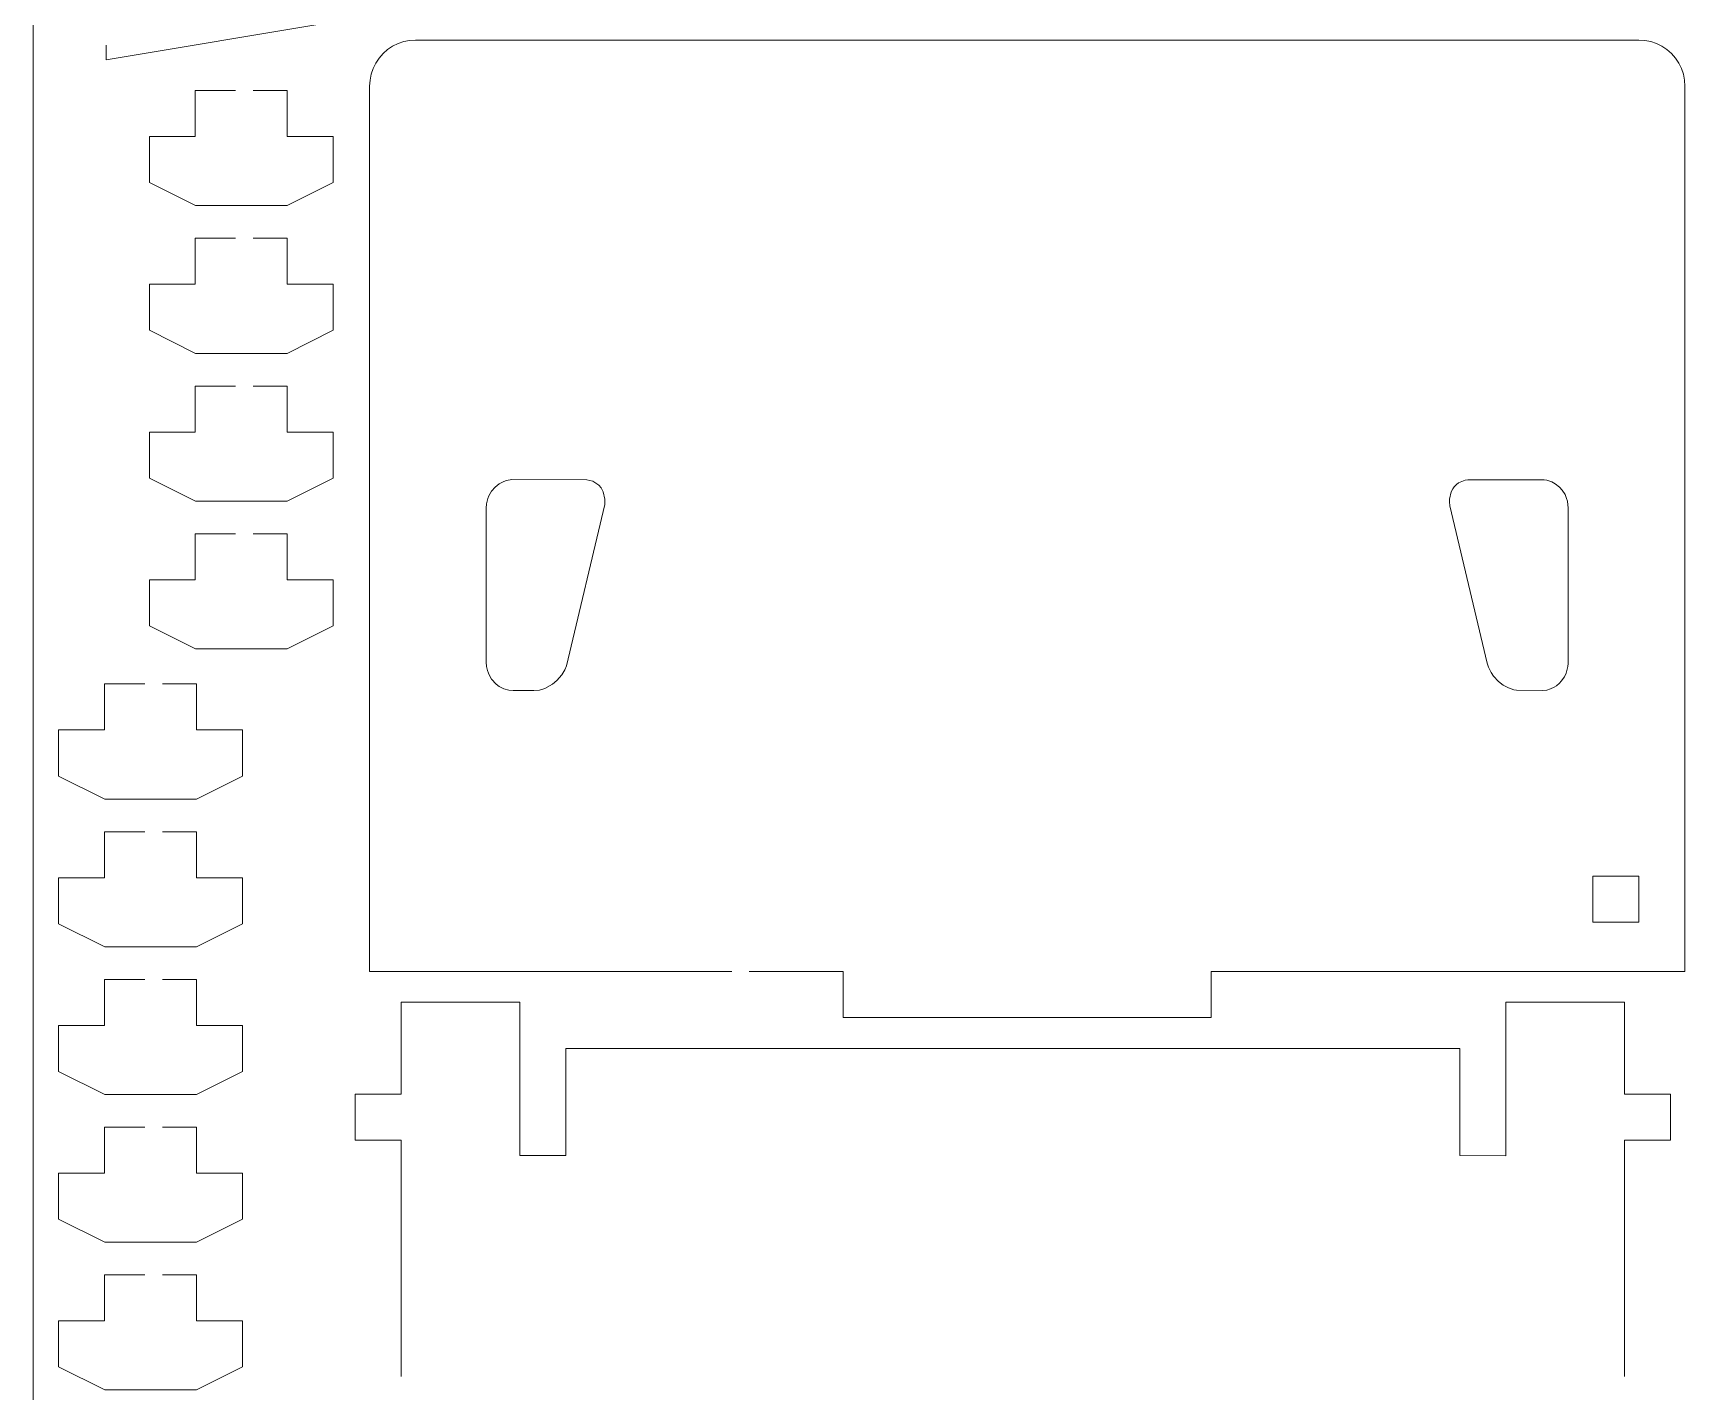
# Model space of a CAD drawing. Header units: centimetres. Extents: x -17.9 to 31.7, y -34.2 to -8.9.
# Drawn here: x -17.91 to -8.54, y -29.73 to -22.03 of the extents above; entities that cross this region are included whole.
import ezdxf

# ---------------------------------------------------------------- set-up
doc = ezdxf.new("R2010")
doc.units = ezdxf.units.CM
doc.header["$MEASUREMENT"] = 0
doc.layers.add('Layer 1', color=7, linetype='Continuous')

msp = doc.modelspace()

# ---------------------------------------------------------------- linework, layer by layer
at = {"layer": 'Layer 1', "color": 250, "lineweight": 20}
msp.add_open_spline([(-17.90561, -34.15394), (-17.90561, -34.15394), (-17.90561, -8.92394), (-17.90561, -8.92394)], degree=3, dxfattribs=at)
at = {"layer": 'Layer 1', "color": 250, "lineweight": 9}
for points, knots in [([(-17.4904, -22.09334), (-17.4904, -22.09334), (-17.4904, -22.17782), (-17.4904, -22.17782), (-17.4904, -22.17782), (-17.4904, -22.17782), (-12.34835, -21.31704), (-12.34835, -21.31704), (-12.34835, -21.31704), (-12.34835, -21.31704), (-12.34835, -20.98518), (-12.34835, -20.98518), (-12.34835, -20.98518), (-12.34835, -20.98518), (-12.34835, -20.81254), (-12.34835, -20.81254), (-12.34835, -20.81254), (-12.34835, -20.81254), (-12.34835, -18.28768), (-12.34835, -18.28768), (-12.34835, -18.28768), (-12.34835, -18.28768), (-12.34835, -18.11471), (-12.34835, -18.11471), (-12.34835, -18.11471), (-12.34835, -18.11471), (-12.34835, -17.78148), (-12.34835, -17.78148)], [0, 0, 0, 0, 0.125, 0.125, 0.125, 0.125, 0.25, 0.25, 0.25, 0.25, 0.375, 0.375, 0.375, 0.375, 0.5, 0.5, 0.5, 0.5, 0.625, 0.625, 0.625, 0.625, 0.75, 0.75, 0.75, 0.75, 1, 1, 1, 1]), ([(-13.84329, -27.34787), (-13.84329, -27.34787), (-13.31077, -27.34787), (-13.31077, -27.34787), (-13.31077, -27.34787), (-13.31077, -27.34787), (-13.31077, -27.60916), (-13.31077, -27.60916), (-13.31077, -27.60916), (-13.31077, -27.60916), (-11.22289, -27.60916), (-11.22289, -27.60916), (-11.22289, -27.60916), (-11.22289, -27.60916), (-11.22289, -27.34787), (-11.22289, -27.34787), (-11.22289, -27.34787), (-11.22289, -27.34787), (-8.53663, -27.34787), (-8.53663, -27.34787), (-8.53663, -27.34787), (-8.53663, -27.34787), (-8.53663, -22.32592), (-8.53663, -22.32592), (-8.53663, -22.32592), (-8.53663, -22.32592), (-8.53887, -22.29187), (-8.53887, -22.29187), (-8.53887, -22.29187), (-8.53887, -22.29187), (-8.54553, -22.2584), (-8.54553, -22.2584), (-8.54553, -22.2584), (-8.54553, -22.2584), (-8.55651, -22.22608), (-8.55651, -22.22608), (-8.55651, -22.22608), (-8.55651, -22.22608), (-8.57163, -22.19547), (-8.57163, -22.19547), (-8.57163, -22.19547), (-8.57163, -22.19547), (-8.5906, -22.16709), (-8.5906, -22.16709), (-8.5906, -22.16709), (-8.5906, -22.16709), (-8.61312, -22.14143), (-8.61312, -22.14143), (-8.61312, -22.14143), (-8.61312, -22.14143), (-8.63882, -22.11893), (-8.63882, -22.11893), (-8.63882, -22.11893), (-8.63882, -22.11893), (-8.66722, -22.09997), (-8.66722, -22.09997), (-8.66722, -22.09997), (-8.66722, -22.09997), (-8.69785, -22.08487), (-8.69785, -22.08487), (-8.69785, -22.08487), (-8.69785, -22.08487), (-8.73021, -22.0739), (-8.73021, -22.0739), (-8.73021, -22.0739), (-8.73021, -22.0739), (-8.76371, -22.06725), (-8.76371, -22.06725), (-8.76371, -22.06725), (-8.76371, -22.06725), (-8.7978, -22.06501), (-8.7978, -22.06501), (-8.7978, -22.06501), (-8.7978, -22.06501), (-15.73554, -22.06501), (-15.73554, -22.06501), (-15.73554, -22.06501), (-15.73554, -22.06501), (-15.76962, -22.06725), (-15.76962, -22.06725), (-15.76962, -22.06725), (-15.76962, -22.06725), (-15.80313, -22.0739), (-15.80313, -22.0739), (-15.80313, -22.0739), (-15.80313, -22.0739), (-15.83547, -22.08487), (-15.83547, -22.08487), (-15.83547, -22.08487), (-15.83547, -22.08487), (-15.86611, -22.09997), (-15.86611, -22.09997), (-15.86611, -22.09997), (-15.86611, -22.09997), (-15.89452, -22.11893), (-15.89452, -22.11893)], [0, 0, 0, 0, 0.04, 0.04, 0.04, 0.04, 0.08, 0.08, 0.08, 0.08, 0.12, 0.12, 0.12, 0.12, 0.16, 0.16, 0.16, 0.16, 0.2, 0.2, 0.2, 0.2, 0.24, 0.24, 0.24, 0.24, 0.28, 0.28, 0.28, 0.28, 0.32, 0.32, 0.32, 0.32, 0.36, 0.36, 0.36, 0.36, 0.4, 0.4, 0.4, 0.4, 0.44, 0.44, 0.44, 0.44, 0.48, 0.48, 0.48, 0.48, 0.52, 0.52, 0.52, 0.52, 0.56, 0.56, 0.56, 0.56, 0.6, 0.6, 0.6, 0.6, 0.64, 0.64, 0.64, 0.64, 0.68, 0.68, 0.68, 0.68, 0.72, 0.72, 0.72, 0.72, 0.76, 0.76, 0.76, 0.76, 0.8, 0.8, 0.8, 0.8, 0.84, 0.84, 0.84, 0.84, 0.88, 0.88, 0.88, 0.88, 0.92, 0.92, 0.92, 0.92, 1, 1, 1, 1]), ([(-15.89452, -22.11893), (-15.89452, -22.11893), (-15.9202, -22.14143), (-15.9202, -22.14143), (-15.9202, -22.14143), (-15.9202, -22.14143), (-15.94273, -22.16709), (-15.94273, -22.16709), (-15.94273, -22.16709), (-15.94273, -22.16709), (-15.96171, -22.19547), (-15.96171, -22.19547), (-15.96171, -22.19547), (-15.96171, -22.19547), (-15.97682, -22.22608), (-15.97682, -22.22608), (-15.97682, -22.22608), (-15.97682, -22.22608), (-15.9878, -22.2584), (-15.9878, -22.2584), (-15.9878, -22.2584), (-15.9878, -22.2584), (-15.99446, -22.29187), (-15.99446, -22.29187), (-15.99446, -22.29187), (-15.99446, -22.29187), (-15.9967, -22.32592), (-15.9967, -22.32592), (-15.9967, -22.32592), (-15.9967, -22.32592), (-15.9967, -27.34787), (-15.9967, -27.34787), (-15.9967, -27.34787), (-15.9967, -27.34787), (-13.94329, -27.34787), (-13.94329, -27.34787)], [0, 0, 0, 0, 0.1, 0.1, 0.1, 0.1, 0.2, 0.2, 0.2, 0.2, 0.3, 0.3, 0.3, 0.3, 0.4, 0.4, 0.4, 0.4, 0.5, 0.5, 0.5, 0.5, 0.6, 0.6, 0.6, 0.6, 0.7, 0.7, 0.7, 0.7, 0.8, 0.8, 0.8, 0.8, 1, 1, 1, 1]), ([(-16.75743, -22.3516), (-16.75743, -22.3516), (-16.98625, -22.3516), (-16.98625, -22.3516), (-16.98625, -22.3516), (-16.98625, -22.3516), (-16.98625, -22.61258), (-16.98625, -22.61258), (-16.98625, -22.61258), (-16.98625, -22.61258), (-17.24598, -22.61258), (-17.24598, -22.61258), (-17.24598, -22.61258), (-17.24598, -22.61258), (-17.24598, -22.87356), (-17.24598, -22.87356), (-17.24598, -22.87356), (-17.24598, -22.87356), (-16.98499, -23.00406), (-16.98499, -23.00406), (-16.98499, -23.00406), (-16.98499, -23.00406), (-16.46428, -23.00406), (-16.46428, -23.00406), (-16.46428, -23.00406), (-16.46428, -23.00406), (-16.2033, -22.87356), (-16.2033, -22.87356)], [0, 0, 0, 0, 0.125, 0.125, 0.125, 0.125, 0.25, 0.25, 0.25, 0.25, 0.375, 0.375, 0.375, 0.375, 0.5, 0.5, 0.5, 0.5, 0.625, 0.625, 0.625, 0.625, 0.75, 0.75, 0.75, 0.75, 1, 1, 1, 1]), ([(-16.2033, -22.87356), (-16.2033, -22.87356), (-16.2033, -22.61256), (-16.2033, -22.61256), (-16.2033, -22.61256), (-16.2033, -22.61256), (-16.46428, -22.61256), (-16.46428, -22.61256), (-16.46428, -22.61256), (-16.46428, -22.61256), (-16.46428, -22.3516), (-16.46428, -22.3516), (-16.46428, -22.3516), (-16.46428, -22.3516), (-16.65743, -22.3516), (-16.65743, -22.3516)], [0, 0, 0, 0, 0.2, 0.2, 0.2, 0.2, 0.4, 0.4, 0.4, 0.4, 0.6, 0.6, 0.6, 0.6, 1, 1, 1, 1]), ([(-16.75743, -23.18945), (-16.75743, -23.18945), (-16.98625, -23.18945), (-16.98625, -23.18945), (-16.98625, -23.18945), (-16.98625, -23.18945), (-16.98625, -23.45043), (-16.98625, -23.45043), (-16.98625, -23.45043), (-16.98625, -23.45043), (-17.24598, -23.45043), (-17.24598, -23.45043), (-17.24598, -23.45043), (-17.24598, -23.45043), (-17.24598, -23.71141), (-17.24598, -23.71141), (-17.24598, -23.71141), (-17.24598, -23.71141), (-16.98499, -23.84191), (-16.98499, -23.84191), (-16.98499, -23.84191), (-16.98499, -23.84191), (-16.46428, -23.84191), (-16.46428, -23.84191), (-16.46428, -23.84191), (-16.46428, -23.84191), (-16.2033, -23.71141), (-16.2033, -23.71141)], [0, 0, 0, 0, 0.125, 0.125, 0.125, 0.125, 0.25, 0.25, 0.25, 0.25, 0.375, 0.375, 0.375, 0.375, 0.5, 0.5, 0.5, 0.5, 0.625, 0.625, 0.625, 0.625, 0.75, 0.75, 0.75, 0.75, 1, 1, 1, 1]), ([(-16.2033, -23.71141), (-16.2033, -23.71141), (-16.2033, -23.45041), (-16.2033, -23.45041), (-16.2033, -23.45041), (-16.2033, -23.45041), (-16.46428, -23.45041), (-16.46428, -23.45041), (-16.46428, -23.45041), (-16.46428, -23.45041), (-16.46428, -23.18945), (-16.46428, -23.18945), (-16.46428, -23.18945), (-16.46428, -23.18945), (-16.65743, -23.18945), (-16.65743, -23.18945)], [0, 0, 0, 0, 0.2, 0.2, 0.2, 0.2, 0.4, 0.4, 0.4, 0.4, 0.6, 0.6, 0.6, 0.6, 1, 1, 1, 1]), ([(-16.75743, -24.0273), (-16.75743, -24.0273), (-16.98625, -24.0273), (-16.98625, -24.0273), (-16.98625, -24.0273), (-16.98625, -24.0273), (-16.98625, -24.28828), (-16.98625, -24.28828), (-16.98625, -24.28828), (-16.98625, -24.28828), (-17.24598, -24.28828), (-17.24598, -24.28828), (-17.24598, -24.28828), (-17.24598, -24.28828), (-17.24598, -24.54926), (-17.24598, -24.54926), (-17.24598, -24.54926), (-17.24598, -24.54926), (-16.98499, -24.67976), (-16.98499, -24.67976), (-16.98499, -24.67976), (-16.98499, -24.67976), (-16.46428, -24.67976), (-16.46428, -24.67976), (-16.46428, -24.67976), (-16.46428, -24.67976), (-16.2033, -24.54926), (-16.2033, -24.54926)], [0, 0, 0, 0, 0.125, 0.125, 0.125, 0.125, 0.25, 0.25, 0.25, 0.25, 0.375, 0.375, 0.375, 0.375, 0.5, 0.5, 0.5, 0.5, 0.625, 0.625, 0.625, 0.625, 0.75, 0.75, 0.75, 0.75, 1, 1, 1, 1]), ([(-16.2033, -24.54926), (-16.2033, -24.54926), (-16.2033, -24.28826), (-16.2033, -24.28826), (-16.2033, -24.28826), (-16.2033, -24.28826), (-16.46428, -24.28826), (-16.46428, -24.28826), (-16.46428, -24.28826), (-16.46428, -24.28826), (-16.46428, -24.0273), (-16.46428, -24.0273), (-16.46428, -24.0273), (-16.46428, -24.0273), (-16.65743, -24.0273), (-16.65743, -24.0273)], [0, 0, 0, 0, 0.2, 0.2, 0.2, 0.2, 0.4, 0.4, 0.4, 0.4, 0.6, 0.6, 0.6, 0.6, 1, 1, 1, 1]), ([(-16.75743, -24.86515), (-16.75743, -24.86515), (-16.98625, -24.86515), (-16.98625, -24.86515), (-16.98625, -24.86515), (-16.98625, -24.86515), (-16.98625, -25.12613), (-16.98625, -25.12613), (-16.98625, -25.12613), (-16.98625, -25.12613), (-17.24598, -25.12613), (-17.24598, -25.12613), (-17.24598, -25.12613), (-17.24598, -25.12613), (-17.24598, -25.38711), (-17.24598, -25.38711), (-17.24598, -25.38711), (-17.24598, -25.38711), (-16.98499, -25.51761), (-16.98499, -25.51761), (-16.98499, -25.51761), (-16.98499, -25.51761), (-16.46428, -25.51761), (-16.46428, -25.51761), (-16.46428, -25.51761), (-16.46428, -25.51761), (-16.2033, -25.38711), (-16.2033, -25.38711)], [0, 0, 0, 0, 0.125, 0.125, 0.125, 0.125, 0.25, 0.25, 0.25, 0.25, 0.375, 0.375, 0.375, 0.375, 0.5, 0.5, 0.5, 0.5, 0.625, 0.625, 0.625, 0.625, 0.75, 0.75, 0.75, 0.75, 1, 1, 1, 1]), ([(-16.2033, -25.38711), (-16.2033, -25.38711), (-16.2033, -25.12611), (-16.2033, -25.12611), (-16.2033, -25.12611), (-16.2033, -25.12611), (-16.46428, -25.12611), (-16.46428, -25.12611), (-16.46428, -25.12611), (-16.46428, -25.12611), (-16.46428, -24.86515), (-16.46428, -24.86515), (-16.46428, -24.86515), (-16.46428, -24.86515), (-16.65743, -24.86515), (-16.65743, -24.86515)], [0, 0, 0, 0, 0.2, 0.2, 0.2, 0.2, 0.4, 0.4, 0.4, 0.4, 0.6, 0.6, 0.6, 0.6, 1, 1, 1, 1]), ([(-17.27177, -25.71738), (-17.27177, -25.71738), (-17.50059, -25.71738), (-17.50059, -25.71738), (-17.50059, -25.71738), (-17.50059, -25.71738), (-17.50059, -25.97836), (-17.50059, -25.97836), (-17.50059, -25.97836), (-17.50059, -25.97836), (-17.76032, -25.97836), (-17.76032, -25.97836), (-17.76032, -25.97836), (-17.76032, -25.97836), (-17.76032, -26.23934), (-17.76032, -26.23934), (-17.76032, -26.23934), (-17.76032, -26.23934), (-17.49933, -26.36984), (-17.49933, -26.36984), (-17.49933, -26.36984), (-17.49933, -26.36984), (-16.97862, -26.36984), (-16.97862, -26.36984), (-16.97862, -26.36984), (-16.97862, -26.36984), (-16.71764, -26.23934), (-16.71764, -26.23934)], [0, 0, 0, 0, 0.125, 0.125, 0.125, 0.125, 0.25, 0.25, 0.25, 0.25, 0.375, 0.375, 0.375, 0.375, 0.5, 0.5, 0.5, 0.5, 0.625, 0.625, 0.625, 0.625, 0.75, 0.75, 0.75, 0.75, 1, 1, 1, 1]), ([(-16.71764, -26.23934), (-16.71764, -26.23934), (-16.71764, -25.97834), (-16.71764, -25.97834), (-16.71764, -25.97834), (-16.71764, -25.97834), (-16.97862, -25.97834), (-16.97862, -25.97834), (-16.97862, -25.97834), (-16.97862, -25.97834), (-16.97862, -25.71738), (-16.97862, -25.71738), (-16.97862, -25.71738), (-16.97862, -25.71738), (-17.17177, -25.71738), (-17.17177, -25.71738)], [0, 0, 0, 0, 0.2, 0.2, 0.2, 0.2, 0.4, 0.4, 0.4, 0.4, 0.6, 0.6, 0.6, 0.6, 1, 1, 1, 1]), ([(-17.27177, -26.55523), (-17.27177, -26.55523), (-17.50059, -26.55523), (-17.50059, -26.55523), (-17.50059, -26.55523), (-17.50059, -26.55523), (-17.50059, -26.81621), (-17.50059, -26.81621), (-17.50059, -26.81621), (-17.50059, -26.81621), (-17.76032, -26.81621), (-17.76032, -26.81621), (-17.76032, -26.81621), (-17.76032, -26.81621), (-17.76032, -27.07719), (-17.76032, -27.07719), (-17.76032, -27.07719), (-17.76032, -27.07719), (-17.49933, -27.20769), (-17.49933, -27.20769), (-17.49933, -27.20769), (-17.49933, -27.20769), (-16.97862, -27.20769), (-16.97862, -27.20769), (-16.97862, -27.20769), (-16.97862, -27.20769), (-16.71764, -27.07719), (-16.71764, -27.07719)], [0, 0, 0, 0, 0.125, 0.125, 0.125, 0.125, 0.25, 0.25, 0.25, 0.25, 0.375, 0.375, 0.375, 0.375, 0.5, 0.5, 0.5, 0.5, 0.625, 0.625, 0.625, 0.625, 0.75, 0.75, 0.75, 0.75, 1, 1, 1, 1]), ([(-16.71764, -27.07719), (-16.71764, -27.07719), (-16.71764, -26.81619), (-16.71764, -26.81619), (-16.71764, -26.81619), (-16.71764, -26.81619), (-16.97862, -26.81619), (-16.97862, -26.81619), (-16.97862, -26.81619), (-16.97862, -26.81619), (-16.97862, -26.55523), (-16.97862, -26.55523), (-16.97862, -26.55523), (-16.97862, -26.55523), (-17.17177, -26.55523), (-17.17177, -26.55523)], [0, 0, 0, 0, 0.2, 0.2, 0.2, 0.2, 0.4, 0.4, 0.4, 0.4, 0.6, 0.6, 0.6, 0.6, 1, 1, 1, 1]), ([(-9.05861, -27.06783), (-9.05861, -27.06783), (-8.79762, -27.06783), (-8.79762, -27.06783), (-8.79762, -27.06783), (-8.79762, -27.06783), (-8.79762, -26.80684), (-8.79762, -26.80684), (-8.79762, -26.80684), (-8.79762, -26.80684), (-9.05861, -26.80684), (-9.05861, -26.80684), (-9.05861, -26.80684), (-9.05861, -26.80684), (-9.05861, -27.06783), (-9.05861, -27.06783)], [0, 0, 0, 0, 0.2, 0.2, 0.2, 0.2, 0.4, 0.4, 0.4, 0.4, 0.6, 0.6, 0.6, 0.6, 1, 1, 1, 1]), ([(-17.27177, -27.39308), (-17.27177, -27.39308), (-17.50059, -27.39308), (-17.50059, -27.39308), (-17.50059, -27.39308), (-17.50059, -27.39308), (-17.50059, -27.65406), (-17.50059, -27.65406), (-17.50059, -27.65406), (-17.50059, -27.65406), (-17.76032, -27.65406), (-17.76032, -27.65406), (-17.76032, -27.65406), (-17.76032, -27.65406), (-17.76032, -27.91504), (-17.76032, -27.91504), (-17.76032, -27.91504), (-17.76032, -27.91504), (-17.49933, -28.04554), (-17.49933, -28.04554), (-17.49933, -28.04554), (-17.49933, -28.04554), (-16.97862, -28.04554), (-16.97862, -28.04554), (-16.97862, -28.04554), (-16.97862, -28.04554), (-16.71764, -27.91504), (-16.71764, -27.91504)], [0, 0, 0, 0, 0.125, 0.125, 0.125, 0.125, 0.25, 0.25, 0.25, 0.25, 0.375, 0.375, 0.375, 0.375, 0.5, 0.5, 0.5, 0.5, 0.625, 0.625, 0.625, 0.625, 0.75, 0.75, 0.75, 0.75, 1, 1, 1, 1]), ([(-16.71764, -27.91504), (-16.71764, -27.91504), (-16.71764, -27.65404), (-16.71764, -27.65404), (-16.71764, -27.65404), (-16.71764, -27.65404), (-16.97862, -27.65404), (-16.97862, -27.65404), (-16.97862, -27.65404), (-16.97862, -27.65404), (-16.97862, -27.39308), (-16.97862, -27.39308), (-16.97862, -27.39308), (-16.97862, -27.39308), (-17.17177, -27.39308), (-17.17177, -27.39308)], [0, 0, 0, 0, 0.2, 0.2, 0.2, 0.2, 0.4, 0.4, 0.4, 0.4, 0.6, 0.6, 0.6, 0.6, 1, 1, 1, 1]), ([(-8.87965, -29.64505), (-8.87965, -29.64505), (-8.87962, -28.30504), (-8.87962, -28.30504), (-8.87962, -28.30504), (-8.87962, -28.30504), (-8.61864, -28.30504), (-8.61864, -28.30504), (-8.61864, -28.30504), (-8.61864, -28.30504), (-8.61863, -28.04431), (-8.61863, -28.04431), (-8.61863, -28.04431), (-8.61863, -28.04431), (-8.87961, -28.0443), (-8.87961, -28.0443), (-8.87961, -28.0443), (-8.87961, -28.0443), (-8.87971, -27.52234), (-8.87971, -27.52234), (-8.87971, -27.52234), (-8.87971, -27.52234), (-9.55185, -27.52258), (-9.55185, -27.52258), (-9.55185, -27.52258), (-9.55185, -27.52258), (-9.55178, -28.39284), (-9.55178, -28.39284), (-9.55178, -28.39284), (-9.55178, -28.39284), (-9.81278, -28.39282), (-9.81278, -28.39282), (-9.81278, -28.39282), (-9.81278, -28.39282), (-9.81274, -27.78405), (-9.81274, -27.78405), (-9.81274, -27.78405), (-9.81274, -27.78405), (-14.884, -27.78412), (-14.884, -27.78412), (-14.884, -27.78412), (-14.884, -27.78412), (-14.88388, -28.3923), (-14.88388, -28.3923), (-14.88388, -28.3923), (-14.88388, -28.3923), (-15.14485, -28.39239), (-15.14485, -28.39239), (-15.14485, -28.39239), (-15.14485, -28.39239), (-15.14483, -27.52259), (-15.14483, -27.52259), (-15.14483, -27.52259), (-15.14483, -27.52259), (-15.81697, -27.52219), (-15.81697, -27.52219), (-15.81697, -27.52219), (-15.81697, -27.52219), (-15.81713, -28.04416), (-15.81713, -28.04416), (-15.81713, -28.04416), (-15.81713, -28.04416), (-16.07812, -28.04416), (-16.07812, -28.04416), (-16.07812, -28.04416), (-16.07812, -28.04416), (-16.07812, -28.30514), (-16.07812, -28.30514)], [0, 0, 0, 0, 0.0555556, 0.0555556, 0.0555556, 0.0555556, 0.1111111, 0.1111111, 0.1111111, 0.1111111, 0.1666667, 0.1666667, 0.1666667, 0.1666667, 0.2222222, 0.2222222, 0.2222222, 0.2222222, 0.2777778, 0.2777778, 0.2777778, 0.2777778, 0.3333333, 0.3333333, 0.3333333, 0.3333333, 0.3888889, 0.3888889, 0.3888889, 0.3888889, 0.4444444, 0.4444444, 0.4444444, 0.4444444, 0.5, 0.5, 0.5, 0.5, 0.5555556, 0.5555556, 0.5555556, 0.5555556, 0.6111111, 0.6111111, 0.6111111, 0.6111111, 0.6666667, 0.6666667, 0.6666667, 0.6666667, 0.7222222, 0.7222222, 0.7222222, 0.7222222, 0.7777778, 0.7777778, 0.7777778, 0.7777778, 0.8333333, 0.8333333, 0.8333333, 0.8333333, 0.8888889, 0.8888889, 0.8888889, 0.8888889, 1, 1, 1, 1]), ([(-17.27177, -28.23093), (-17.27177, -28.23093), (-17.50059, -28.23093), (-17.50059, -28.23093), (-17.50059, -28.23093), (-17.50059, -28.23093), (-17.50059, -28.49191), (-17.50059, -28.49191), (-17.50059, -28.49191), (-17.50059, -28.49191), (-17.76032, -28.49191), (-17.76032, -28.49191), (-17.76032, -28.49191), (-17.76032, -28.49191), (-17.76032, -28.75289), (-17.76032, -28.75289), (-17.76032, -28.75289), (-17.76032, -28.75289), (-17.49933, -28.88339), (-17.49933, -28.88339), (-17.49933, -28.88339), (-17.49933, -28.88339), (-16.97862, -28.88339), (-16.97862, -28.88339), (-16.97862, -28.88339), (-16.97862, -28.88339), (-16.71764, -28.75289), (-16.71764, -28.75289)], [0, 0, 0, 0, 0.125, 0.125, 0.125, 0.125, 0.25, 0.25, 0.25, 0.25, 0.375, 0.375, 0.375, 0.375, 0.5, 0.5, 0.5, 0.5, 0.625, 0.625, 0.625, 0.625, 0.75, 0.75, 0.75, 0.75, 1, 1, 1, 1]), ([(-16.71764, -28.75289), (-16.71764, -28.75289), (-16.71764, -28.49189), (-16.71764, -28.49189), (-16.71764, -28.49189), (-16.71764, -28.49189), (-16.97862, -28.49189), (-16.97862, -28.49189), (-16.97862, -28.49189), (-16.97862, -28.49189), (-16.97862, -28.23093), (-16.97862, -28.23093), (-16.97862, -28.23093), (-16.97862, -28.23093), (-17.17177, -28.23093), (-17.17177, -28.23093)], [0, 0, 0, 0, 0.2, 0.2, 0.2, 0.2, 0.4, 0.4, 0.4, 0.4, 0.6, 0.6, 0.6, 0.6, 1, 1, 1, 1]), ([(-16.07812, -28.30514), (-16.07812, -28.30514), (-15.81714, -28.30514), (-15.81714, -28.30514), (-15.81714, -28.30514), (-15.81714, -28.30514), (-15.81716, -29.64505), (-15.81716, -29.64505)], [0, 0, 0, 0, 0.3333333, 0.3333333, 0.3333333, 0.3333333, 1, 1, 1, 1]), ([(-17.27177, -29.06878), (-17.27177, -29.06878), (-17.50059, -29.06878), (-17.50059, -29.06878), (-17.50059, -29.06878), (-17.50059, -29.06878), (-17.50059, -29.32976), (-17.50059, -29.32976), (-17.50059, -29.32976), (-17.50059, -29.32976), (-17.76032, -29.32976), (-17.76032, -29.32976), (-17.76032, -29.32976), (-17.76032, -29.32976), (-17.76032, -29.59074), (-17.76032, -29.59074), (-17.76032, -29.59074), (-17.76032, -29.59074), (-17.49933, -29.72124), (-17.49933, -29.72124), (-17.49933, -29.72124), (-17.49933, -29.72124), (-16.97862, -29.72124), (-16.97862, -29.72124), (-16.97862, -29.72124), (-16.97862, -29.72124), (-16.71764, -29.59074), (-16.71764, -29.59074)], [0, 0, 0, 0, 0.125, 0.125, 0.125, 0.125, 0.25, 0.25, 0.25, 0.25, 0.375, 0.375, 0.375, 0.375, 0.5, 0.5, 0.5, 0.5, 0.625, 0.625, 0.625, 0.625, 0.75, 0.75, 0.75, 0.75, 1, 1, 1, 1]), ([(-16.71764, -29.59074), (-16.71764, -29.59074), (-16.71764, -29.32974), (-16.71764, -29.32974), (-16.71764, -29.32974), (-16.71764, -29.32974), (-16.97862, -29.32974), (-16.97862, -29.32974), (-16.97862, -29.32974), (-16.97862, -29.32974), (-16.97862, -29.06878), (-16.97862, -29.06878), (-16.97862, -29.06878), (-16.97862, -29.06878), (-17.17177, -29.06878), (-17.17177, -29.06878)], [0, 0, 0, 0, 0.2, 0.2, 0.2, 0.2, 0.4, 0.4, 0.4, 0.4, 0.6, 0.6, 0.6, 0.6, 1, 1, 1, 1])]:
    msp.add_open_spline(points, degree=3, knots=knots, dxfattribs=at)
at = {"layer": 'Layer 1', "color": 175, "lineweight": 9}
for points, knots in [([(-15.23534, -24.56808), (-15.23534, -24.56808), (-15.26188, -24.5817), (-15.26188, -24.5817), (-15.26188, -24.5817), (-15.26188, -24.5817), (-15.28528, -24.60033), (-15.28528, -24.60033), (-15.28528, -24.60033), (-15.28528, -24.60033), (-15.30491, -24.62328), (-15.30491, -24.62328), (-15.30491, -24.62328), (-15.30491, -24.62328), (-15.32015, -24.6499), (-15.32015, -24.6499), (-15.32015, -24.6499), (-15.32015, -24.6499), (-15.32594, -24.66439), (-15.32594, -24.66439), (-15.32594, -24.66439), (-15.32594, -24.66439), (-15.33344, -24.69527), (-15.33344, -24.69527), (-15.33344, -24.69527), (-15.33344, -24.69527), (-15.3352, -24.71979), (-15.3352, -24.71979), (-15.3352, -24.71979), (-15.3352, -24.71979), (-15.3352, -25.59351), (-15.3352, -25.59351), (-15.3352, -25.59351), (-15.3352, -25.59351), (-15.33344, -25.61804), (-15.33344, -25.61804), (-15.33344, -25.61804), (-15.33344, -25.61804), (-15.32834, -25.64143), (-15.32834, -25.64143), (-15.32834, -25.64143), (-15.32834, -25.64143), (-15.32321, -25.65626), (-15.32321, -25.65626), (-15.32321, -25.65626), (-15.32321, -25.65626), (-15.31312, -25.67713), (-15.31312, -25.67713), (-15.31312, -25.67713), (-15.31312, -25.67713), (-15.30491, -25.69003), (-15.30491, -25.69003), (-15.30491, -25.69003), (-15.30491, -25.69003), (-15.27975, -25.71807), (-15.27975, -25.71807), (-15.27975, -25.71807), (-15.27975, -25.71807), (-15.26188, -25.7316), (-15.26188, -25.7316), (-15.26188, -25.7316), (-15.26188, -25.7316), (-15.23534, -25.74523), (-15.23534, -25.74523), (-15.23534, -25.74523), (-15.23534, -25.74523), (-15.20627, -25.7532), (-15.20627, -25.7532), (-15.20627, -25.7532), (-15.20627, -25.7532), (-15.1832, -25.75507), (-15.1832, -25.75507), (-15.1832, -25.75507), (-15.1832, -25.75507), (-15.06496, -25.75507), (-15.06496, -25.75507), (-15.06496, -25.75507), (-15.06496, -25.75507), (-15.03365, -25.75188), (-15.03365, -25.75188), (-15.03365, -25.75188), (-15.03365, -25.75188), (-15.00298, -25.74272), (-15.00298, -25.74272), (-15.00298, -25.74272), (-15.00298, -25.74272), (-14.95987, -25.71919), (-14.95987, -25.71919), (-14.95987, -25.71919), (-14.95987, -25.71919), (-14.93419, -25.69792), (-14.93419, -25.69792), (-14.93419, -25.69792), (-14.93419, -25.69792), (-14.90689, -25.66619), (-14.90689, -25.66619), (-14.90689, -25.66619), (-14.90689, -25.66619), (-14.88983, -25.63745), (-14.88983, -25.63745), (-14.88983, -25.63745), (-14.88983, -25.63745), (-14.88035, -25.61437), (-14.88035, -25.61437), (-14.88035, -25.61437), (-14.88035, -25.61437), (-14.6629, -24.6989), (-14.6629, -24.6989), (-14.6629, -24.6989), (-14.6629, -24.6989), (-14.66175, -24.66841), (-14.66175, -24.66841), (-14.66175, -24.66841), (-14.66175, -24.66841), (-14.67119, -24.62744), (-14.67119, -24.62744), (-14.67119, -24.62744), (-14.67119, -24.62744), (-14.68427, -24.60424), (-14.68427, -24.60424), (-14.68427, -24.60424), (-14.68427, -24.60424), (-14.6973, -24.58946), (-14.6973, -24.58946), (-14.6973, -24.58946), (-14.6973, -24.58946), (-14.7308, -24.56778), (-14.7308, -24.56778), (-14.7308, -24.56778), (-14.7308, -24.56778), (-14.76533, -24.55905), (-14.76533, -24.55905), (-14.76533, -24.55905), (-14.76533, -24.55905), (-15.19099, -24.55845), (-15.19099, -24.55845), (-15.19099, -24.55845), (-15.19099, -24.55845), (-15.22109, -24.56334), (-15.22109, -24.56334), (-15.22109, -24.56334), (-15.22109, -24.56334), (-15.23534, -24.56808), (-15.23534, -24.56808)], [0, 0, 0, 0, 0.027027, 0.027027, 0.027027, 0.027027, 0.0540541, 0.0540541, 0.0540541, 0.0540541, 0.0810811, 0.0810811, 0.0810811, 0.0810811, 0.1081081, 0.1081081, 0.1081081, 0.1081081, 0.1351351, 0.1351351, 0.1351351, 0.1351351, 0.1621622, 0.1621622, 0.1621622, 0.1621622, 0.1891892, 0.1891892, 0.1891892, 0.1891892, 0.2162162, 0.2162162, 0.2162162, 0.2162162, 0.2432432, 0.2432432, 0.2432432, 0.2432432, 0.2702703, 0.2702703, 0.2702703, 0.2702703, 0.2972973, 0.2972973, 0.2972973, 0.2972973, 0.3243243, 0.3243243, 0.3243243, 0.3243243, 0.3513514, 0.3513514, 0.3513514, 0.3513514, 0.3783784, 0.3783784, 0.3783784, 0.3783784, 0.4054054, 0.4054054, 0.4054054, 0.4054054, 0.4324324, 0.4324324, 0.4324324, 0.4324324, 0.4594595, 0.4594595, 0.4594595, 0.4594595, 0.4864865, 0.4864865, 0.4864865, 0.4864865, 0.5135135, 0.5135135, 0.5135135, 0.5135135, 0.5405405, 0.5405405, 0.5405405, 0.5405405, 0.5675676, 0.5675676, 0.5675676, 0.5675676, 0.5945946, 0.5945946, 0.5945946, 0.5945946, 0.6216216, 0.6216216, 0.6216216, 0.6216216, 0.6486486, 0.6486486, 0.6486486, 0.6486486, 0.6756757, 0.6756757, 0.6756757, 0.6756757, 0.7027027, 0.7027027, 0.7027027, 0.7027027, 0.7297297, 0.7297297, 0.7297297, 0.7297297, 0.7567568, 0.7567568, 0.7567568, 0.7567568, 0.7837838, 0.7837838, 0.7837838, 0.7837838, 0.8108108, 0.8108108, 0.8108108, 0.8108108, 0.8378378, 0.8378378, 0.8378378, 0.8378378, 0.8648649, 0.8648649, 0.8648649, 0.8648649, 0.8918919, 0.8918919, 0.8918919, 0.8918919, 0.9189189, 0.9189189, 0.9189189, 0.9189189, 0.9459459, 0.9459459, 0.9459459, 0.9459459, 1, 1, 1, 1]), ([(-9.83152, -24.58507), (-9.83152, -24.58507), (-9.82086, -24.57721), (-9.82086, -24.57721), (-9.82086, -24.57721), (-9.82086, -24.57721), (-9.78287, -24.56143), (-9.78287, -24.56143), (-9.78287, -24.56143), (-9.78287, -24.56143), (-9.76839, -24.55905), (-9.76839, -24.55905), (-9.76839, -24.55905), (-9.76839, -24.55905), (-9.33503, -24.55908), (-9.33503, -24.55908), (-9.33503, -24.55908), (-9.33503, -24.55908), (-9.31997, -24.56153), (-9.31997, -24.56153), (-9.31997, -24.56153), (-9.31997, -24.56153), (-9.29149, -24.57098), (-9.29149, -24.57098), (-9.29149, -24.57098), (-9.29149, -24.57098), (-9.27184, -24.5817), (-9.27184, -24.5817), (-9.27184, -24.5817), (-9.27184, -24.5817), (-9.24844, -24.60033), (-9.24844, -24.60033), (-9.24844, -24.60033), (-9.24844, -24.60033), (-9.23333, -24.61717), (-9.23333, -24.61717), (-9.23333, -24.61717), (-9.23333, -24.61717), (-9.21693, -24.64294), (-9.21693, -24.64294), (-9.21693, -24.64294), (-9.21693, -24.64294), (-9.20778, -24.66439), (-9.20778, -24.66439), (-9.20778, -24.66439), (-9.20778, -24.66439), (-9.20332, -24.67954), (-9.20332, -24.67954), (-9.20332, -24.67954), (-9.20332, -24.67954), (-9.19852, -24.71979), (-9.19852, -24.71979), (-9.19852, -24.71979), (-9.19852, -24.71979), (-9.19872, -25.6018), (-9.19872, -25.6018), (-9.19872, -25.6018), (-9.19872, -25.6018), (-9.20028, -25.61804), (-9.20028, -25.61804), (-9.20028, -25.61804), (-9.20028, -25.61804), (-9.21051, -25.65626), (-9.21051, -25.65626), (-9.21051, -25.65626), (-9.21051, -25.65626), (-9.2206, -25.67713), (-9.2206, -25.67713), (-9.2206, -25.67713), (-9.2206, -25.67713), (-9.23811, -25.702), (-9.23811, -25.702), (-9.23811, -25.702), (-9.23811, -25.702), (-9.24844, -25.71298), (-9.24844, -25.71298), (-9.24844, -25.71298), (-9.24844, -25.71298), (-9.26568, -25.72739), (-9.26568, -25.72739), (-9.26568, -25.72739), (-9.26568, -25.72739), (-9.2782, -25.73551), (-9.2782, -25.73551), (-9.2782, -25.73551), (-9.2782, -25.73551), (-9.29838, -25.74523), (-9.29838, -25.74523), (-9.29838, -25.74523), (-9.29838, -25.74523), (-9.31997, -25.75178), (-9.31997, -25.75178), (-9.31997, -25.75178), (-9.31997, -25.75178), (-9.34272, -25.75486), (-9.34272, -25.75486), (-9.34272, -25.75486), (-9.34272, -25.75486), (-9.49235, -25.75326), (-9.49235, -25.75326), (-9.49235, -25.75326), (-9.49235, -25.75326), (-9.50789, -25.75012), (-9.50789, -25.75012), (-9.50789, -25.75012), (-9.50789, -25.75012), (-9.53826, -25.73957), (-9.53826, -25.73957), (-9.53826, -25.73957), (-9.53826, -25.73957), (-9.56702, -25.72386), (-9.56702, -25.72386), (-9.56702, -25.72386), (-9.56702, -25.72386), (-9.59341, -25.70361), (-9.59341, -25.70361), (-9.59341, -25.70361), (-9.59341, -25.70361), (-9.62187, -25.67294), (-9.62187, -25.67294), (-9.62187, -25.67294), (-9.62187, -25.67294), (-9.63595, -25.65214), (-9.63595, -25.65214), (-9.63595, -25.65214), (-9.63595, -25.65214), (-9.65055, -25.62219), (-9.65055, -25.62219), (-9.65055, -25.62219), (-9.65055, -25.62219), (-9.65793, -25.5984), (-9.65793, -25.5984), (-9.65793, -25.5984), (-9.65793, -25.5984), (-9.86954, -24.70682), (-9.86954, -24.70682), (-9.86954, -24.70682), (-9.86954, -24.70682), (-9.87221, -24.68339), (-9.87221, -24.68339), (-9.87221, -24.68339), (-9.87221, -24.68339), (-9.87201, -24.66841), (-9.87201, -24.66841), (-9.87201, -24.66841), (-9.87201, -24.66841), (-9.86257, -24.62744), (-9.86257, -24.62744), (-9.86257, -24.62744), (-9.86257, -24.62744), (-9.85323, -24.60968), (-9.85323, -24.60968), (-9.85323, -24.60968), (-9.85323, -24.60968), (-9.84544, -24.59904), (-9.84544, -24.59904), (-9.84544, -24.59904), (-9.84544, -24.59904), (-9.83152, -24.58507), (-9.83152, -24.58507)], [0, 0, 0, 0, 0.0243902, 0.0243902, 0.0243902, 0.0243902, 0.0487805, 0.0487805, 0.0487805, 0.0487805, 0.0731707, 0.0731707, 0.0731707, 0.0731707, 0.097561, 0.097561, 0.097561, 0.097561, 0.1219512, 0.1219512, 0.1219512, 0.1219512, 0.1463415, 0.1463415, 0.1463415, 0.1463415, 0.1707317, 0.1707317, 0.1707317, 0.1707317, 0.195122, 0.195122, 0.195122, 0.195122, 0.2195122, 0.2195122, 0.2195122, 0.2195122, 0.2439024, 0.2439024, 0.2439024, 0.2439024, 0.2682927, 0.2682927, 0.2682927, 0.2682927, 0.2926829, 0.2926829, 0.2926829, 0.2926829, 0.3170732, 0.3170732, 0.3170732, 0.3170732, 0.3414634, 0.3414634, 0.3414634, 0.3414634, 0.3658537, 0.3658537, 0.3658537, 0.3658537, 0.3902439, 0.3902439, 0.3902439, 0.3902439, 0.4146341, 0.4146341, 0.4146341, 0.4146341, 0.4390244, 0.4390244, 0.4390244, 0.4390244, 0.4634146, 0.4634146, 0.4634146, 0.4634146, 0.4878049, 0.4878049, 0.4878049, 0.4878049, 0.5121951, 0.5121951, 0.5121951, 0.5121951, 0.5365854, 0.5365854, 0.5365854, 0.5365854, 0.5609756, 0.5609756, 0.5609756, 0.5609756, 0.5853659, 0.5853659, 0.5853659, 0.5853659, 0.6097561, 0.6097561, 0.6097561, 0.6097561, 0.6341463, 0.6341463, 0.6341463, 0.6341463, 0.6585366, 0.6585366, 0.6585366, 0.6585366, 0.6829268, 0.6829268, 0.6829268, 0.6829268, 0.7073171, 0.7073171, 0.7073171, 0.7073171, 0.7317073, 0.7317073, 0.7317073, 0.7317073, 0.7560976, 0.7560976, 0.7560976, 0.7560976, 0.7804878, 0.7804878, 0.7804878, 0.7804878, 0.804878, 0.804878, 0.804878, 0.804878, 0.8292683, 0.8292683, 0.8292683, 0.8292683, 0.8536585, 0.8536585, 0.8536585, 0.8536585, 0.8780488, 0.8780488, 0.8780488, 0.8780488, 0.902439, 0.902439, 0.902439, 0.902439, 0.9268293, 0.9268293, 0.9268293, 0.9268293, 0.9512195, 0.9512195, 0.9512195, 0.9512195, 1, 1, 1, 1])]:
    msp.add_open_spline(points, degree=3, knots=knots, dxfattribs=at)

doc.saveas('drawing.dxf')
